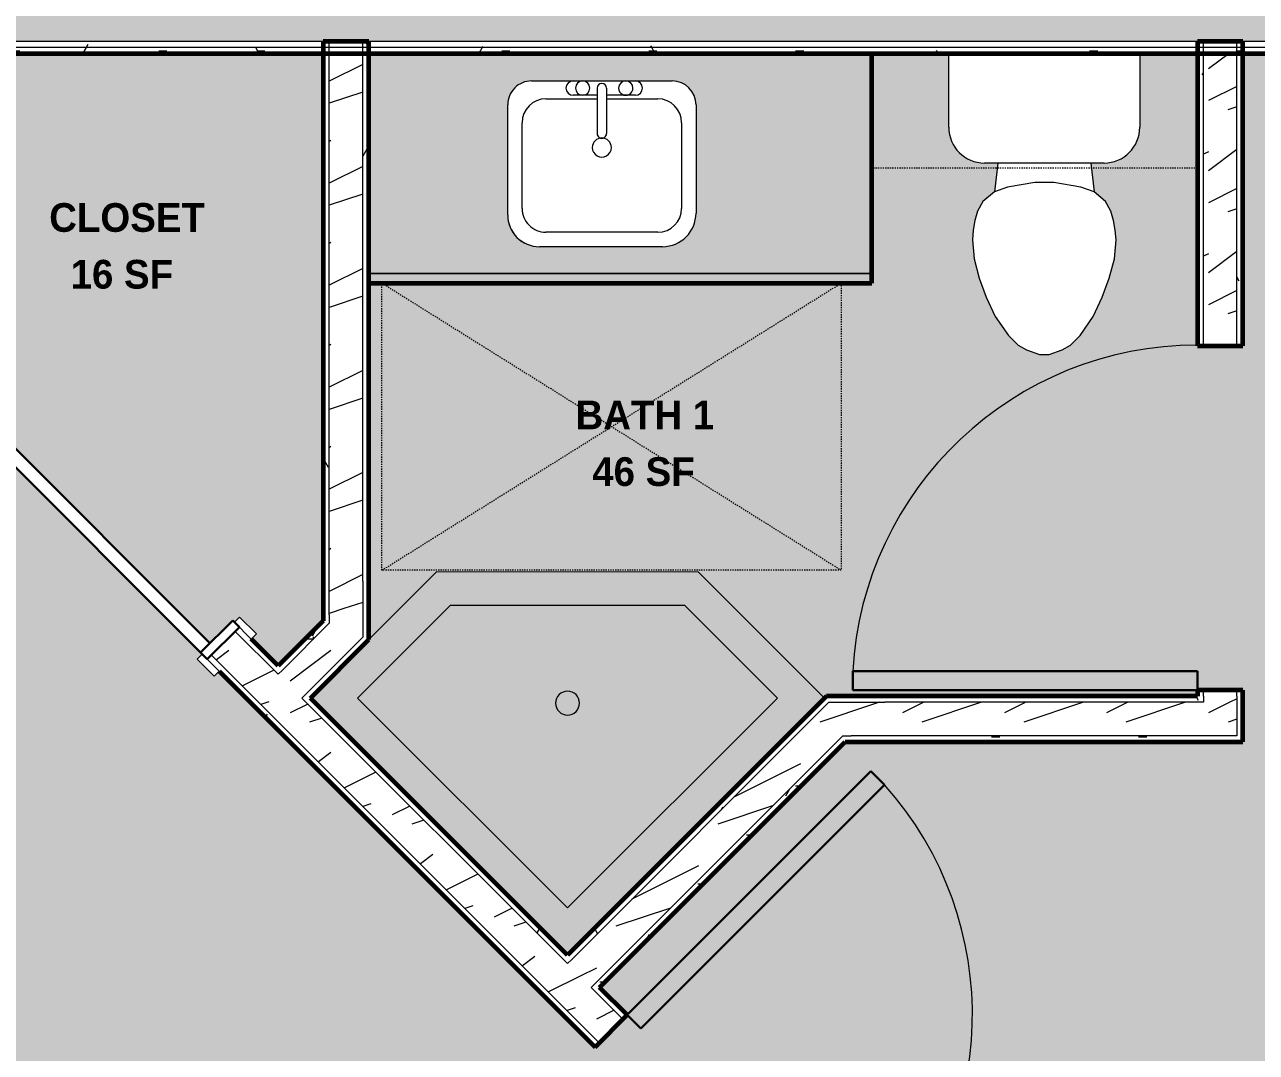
# Model space of a CAD drawing. Header units: inches. Extents: x -4105 to -1989, y 9836 to 11159.
# Drawn here: x -2394.8 to -2266.1, y 10308.4 to 10415.8 of the extents above; entities that cross this region are included whole.
import ezdxf

# ---------------------------------------------------------------- set-up
doc = ezdxf.new("R2010")
doc.units = ezdxf.units.IN
doc.header["$MEASUREMENT"] = 0
doc.linetypes.add('Dash', pattern=[0.25, 0.125, -0.125])
for name, color, linetype, lineweight in [('0-1', 7, 'Continuous', 5), ('0-2', 7, 'Continuous', 9), ('A-AREA-IDEN', 2, 'Continuous', 9), ('A-AREA-PATT-2', 141, 'Continuous', 9), ('A-DOOR-1', 31, 'Continuous', 9), ('A-DOOR-2', 31, 'Continuous', 30), ('A-DOOR-FRAM', 31, 'Continuous', 30), ('A-GENM-HDLN', 13, 'Dash', 9), ('A-WALL', 113, 'Continuous', 18), ('A-WALL-2', 113, 'Continuous', 60), ('A-WALL-PATT-1', 111, 'Continuous', 9), ('I-WALL-2', 2, 'Continuous', 60), ('P-SANR-FIXT', 6, 'Continuous', 9), ('Q-CASE', 31, 'Continuous', 9), ('Q-CASE-1', 31, 'Continuous', 60), ('Q-CASE-HDLN', 31, 'Dash', 9)]:
    doc.layers.add(name, color=color, linetype=linetype, lineweight=lineweight)
doc.styles.add('Century Gothic_B', font='GOTHICB.TTF', dxfattribs={"height": 3})
pattern_1 = [(0, (0, -1194), (20.48, 5.12), [0.845, -14.515, 0.845, -14.515, -81.92]), (0, (0, -1194), (20.48, 5.12), [-30.72, 0.845, -29.875, 0.845, -14.515, -35.84]), (0, (0, -1194), (20.48, 5.12), [-76.8, 0.845, -9.395, 0.845, -24.755]), (120, (7.68, -1191.44), (-14.67405, 15.1762003), [0.845, -14.515, 0.845, -14.515, -81.92]), (120, (7.68, -1191.44), (-14.67405, 15.1762003), [-30.72, 0.845, -29.875, 0.845, -14.515, -35.84]), (120, (7.68, -1191.44), (-14.67405, 15.1762003), [-76.8, 0.845, -9.395, 0.845, -24.755]), (240, (10.24, -1181.2), (-5.80595, -20.2962003), [0.845, -14.515, 0.845, -14.515, -81.92]), (240, (10.24, -1181.2), (-5.80595, -20.2962003), [-30.72, 0.845, -29.875, 0.845, -14.515, -35.84]), (240, (10.24, -1181.2), (-5.80595, -20.2962003), [-76.8, 0.845, -9.395, 0.845, -24.755])]
pattern_2 = [(216.87, (4.265, -1183.338), (31.9871619, 21.32545714), [5.331, -47.981]), (206.565, (10.662, -1186.536), (-10.662476, -10.6620098), [11.921, -11.921]), (198.435, (10.662, -1191.868), (-21.32449365, -10.6625869), [6.744, -26.974])]

# ---------------------------------------------------------------- blocks, each defined once
blk = doc.blocks.new('Single-Flush - 36_ x 84_-1372824-ENLARGED FLOOR PLAN - 2ND FLOOR PLAN - WEST')
at = {"layer": 'A-DOOR-1'}
blk.add_arc((18, -2.38), 36.07, 180, 266.8211, dxfattribs=at)
at = {"layer": 'A-DOOR-2'}
for p, q in [((16, -2.38), (16, -38.39)), ((18, -2.38), (16, -2.38)), ((18, -2.38), (18, -38.39)), ((18, -38.39), (16, -38.39))]:
    blk.add_line(p, q, dxfattribs=at)
blk = doc.blocks.new('FOLDING_SLIDING CLOSET - 72_ x 80_-1372823-ENLARGED FLOOR PLAN - 2ND FLOOR PLAN - WEST')
at = {"layer": 'A-DOOR-1'}
for p, q in [((-36.25, 3), (-38.75, 3)), ((-38.75, 3), (-38.75, 2.25)), ((-36.25, 2.25), (-36.25, 3)), ((38.75, 3), (36.25, 3)), ((36.25, 3), (36.25, 2.25)), ((38.75, 2.25), (38.75, 3)), ((-38.75, 2.25), (-36.25, 2.25)), ((36.25, 2.25), (38.75, 2.25)), ((-36.25, -2.5), (-38.75, -2.5)), ((-38.75, -2.5), (-38.75, -3.25)), ((-36.25, -3.25), (-36.25, -2.5)), ((38.75, -2.5), (36.25, -2.5)), ((36.25, -2.5), (36.25, -3.25)), ((38.75, -3.25), (38.75, -2.5)), ((-38.75, -3.25), (-36.25, -3.25)), ((36.25, -3.25), (38.75, -3.25))]:
    blk.add_line(p, q, dxfattribs=at)
at = {"layer": 'A-DOOR-2'}
for p, q in [((1, 2.25), (-36, 2.25)), ((-36, 2.25), (-36, 0.87)), ((1, 0.87), (1, 2.25)), ((-36, 0.87), (1, 0.87)), ((36, 0.87), (-1, 0.87)), ((-1, 0.87), (-1, -0.5)), ((36, -0.5), (36, 0.87)), ((-1, -0.5), (36, -0.5))]:
    blk.add_line(p, q, dxfattribs=at)
at = {"layer": 'A-DOOR-FRAM'}
for p, q in [((-36, 2.25), (-37, 2.25)), ((-37, 2.25), (-37, -2.5)), ((-36, -2.5), (-36, 2.25)), ((36, 2.25), (36, -2.5)), ((37, 2.25), (36, 2.25)), ((37, -2.5), (37, 2.25)), ((-37, -2.5), (-36, -2.5)), ((36, -2.5), (37, -2.5))]:
    blk.add_line(p, q, dxfattribs=at)
blk = doc.blocks.new('M_Sink Vanity-Square - 500 x 440mm-1372835-ENLARGED FLOOR PLAN - 2ND FLOOR PLAN - WEST')
at = {"layer": 'P-SANR-FIXT'}
for p, q in [((-5.72, 10.23), (7.14, 10.23)), ((-5.72, 10.23), (7.14, 10.23)), ((-5.22, 8.73), (6.46, 8.73)), ((-9.22, -4.59), (-9.22, 6.73)), ((-9.22, -4.59), (-9.22, 6.73)), ((10.46, 6.91), (10.46, -4.59)), ((10.46, 6.91), (10.46, -4.59)), ((-7.72, -2.72), (-7.72, 6.23)), ((8.96, 6.23), (8.96, -2.72)), ((0.12, -6.33), (0.12, -1.59)), ((1.12, -6.33), (1.12, -1.59)), ((0.12, -5.22), (-5.22, -5.22)), ((-2.88, -5.59), (0.12, -5.59)), ((6.46, -5.22), (1.12, -5.22)), ((1.12, -5.59), (3.62, -5.59)), ((7.96, -7.09), (-6.72, -7.09)), ((7.96, -7.09), (-6.72, -7.09)), ((3.62, -7.09), (-2.88, -7.09))]:
    blk.add_line(p, q, dxfattribs=at)
for centre, radius, start, end in [((-5.72, 6.73), 3.5, 90, 180), ((-5.72, 6.73), 3.5, 90, 180), ((7.14, 6.91), 3.32, 0, 90), ((7.14, 6.91), 3.32, 360, 90), ((-5.22, 6.23), 2.5, 90, 180), ((6.46, 6.23), 2.5, 360, 90), ((0.62, -0.13), 1, 360, 180), ((0.62, -0.13), 1, 180, 0), ((0.62, -1.59), 0.5, 360, 180), ((-5.22, -2.72), 2.5, 180, 270), ((6.46, -2.72), 2.5, 270, 360), ((-6.72, -4.59), 2.5, 180, 270), ((-6.72, -4.59), 2.5, 180, 270), ((7.96, -4.59), 2.5, 270, 0), ((7.96, -4.59), 2.5, 270, 0), ((-2.88, -6.34), 0.75, 90, 270), ((-1.88, -6.34), 0.75, 360, 180), ((-1.88, -6.34), 0.75, 180, 0), ((0.62, -6.33), 0.5, 180, 0), ((2.62, -6.34), 0.75, 0, 180), ((2.62, -6.34), 0.75, 180, 0), ((3.62, -6.34), 0.75, 270, 90)]:
    blk.add_arc(centre, radius, start, end, dxfattribs=at)
blk = doc.blocks.new('OD_CW_Base Cabinet - OD_CW_Base Cabinet-1867076-ENLARGED FLOOR PLAN - 2ND FLOOR PLAN - WEST')
at = {"layer": 'Q-CASE'}
h = blk.add_hatch(color=256, dxfattribs=at)
h.paths.add_polyline_path([(0.74, 1), (53.33, 1), (53.33, 24), (0.74, 24), (0.74, 3.8)], flags=0)
h.paths.add_polyline_path([(18.57, 3.8), (17.71, 3.92), (16.91, 4.25), (16.22, 4.77), (15.7, 5.46), (15.37, 6.26), (15.25, 7.12), (15.25, 18.63), (15.34, 19.27), (15.59, 19.88), (15.98, 20.39), (16.5, 20.79), (17.11, 21.04), (17.75, 21.13), (32.44, 21.13), (33.08, 21.04), (33.69, 20.79), (34.2, 20.39), (34.6, 19.88), (34.85, 19.27), (34.94, 18.63), (34.94, 7.3), (34.82, 6.4), (34.47, 5.55), (33.91, 4.83), (33.19, 4.27), (32.34, 3.92), (31.44, 3.8), (30.89, 3.8)], flags=0)
blk.add_hatch(color=256, dxfattribs=at).paths.add_polyline_path([(30.89, 0), (53.33, 0), (53.33, 1), (0.74, 1), (0.74, 0)], flags=0)
for p, q in [((53.33, 24), (53.33, 1)), ((0.74, 1), (53.33, 1)), ((53.33, 1), (0.74, 1)), ((53.33, 0), (0.74, 0)), ((53.33, 1), (53.33, 0))]:
    blk.add_line(p, q, dxfattribs=at)
at = {"layer": 'Q-CASE-1'}
for p, q in [((53.33, 0), (53.33, 24)), ((0.74, 0), (53.33, 0))]:
    blk.add_line(p, q, dxfattribs=at)
blk = doc.blocks.new('Shower Base-Corner - 38_ x 38_-1684365-ENLARGED FLOOR PLAN - 2ND FLOOR PLAN - WEST')
at = {"layer": 'P-SANR-FIXT'}
for p, q in [((3.49, -3.49), (3.49, -34.51)), ((34.51, -3.49), (3.49, -3.49)), ((34.51, -17.18), (34.51, -3.49)), ((38, -18.63), (38, -8.63)), ((17.18, -34.51), (34.51, -17.18)), ((18.62, -38), (38, -18.63)), ((3.49, -34.51), (17.18, -34.51)), ((0, -38), (18.62, -38))]:
    blk.add_line(p, q, dxfattribs=at)
for start, end in [(360, 180), (180, 0)]:
    blk.add_arc((18.62, -18.63), 1.25, start, end, dxfattribs=at)
blk = doc.blocks.new('Toilet-Domestic-3D - Toilet-Domestic-3D-V26-ENLARGED FLOOR PLAN - 2ND FLOOR PLAN - WEST')
at = {"layer": 'P-SANR-FIXT'}
for p, q in [((-9.98, 11.75), (-9.98, 19.48)), ((9.98, 19.48), (9.98, 11.75)), ((6.25, 8.02), (-6.25, 8.02)), ((-4.86, 8.02), (-5.21, 5)), ((4.86, 8.02), (5.21, 5)), ((-3.84, 5.5), (-5.21, 5)), ((-1, 6), (-3.84, 5.5)), ((1, 6), (-1, 6)), ((3.84, 5.5), (1, 6)), ((5.21, 5), (3.84, 5.5)), ((-6.4, 4), (-6.97, 3)), ((-5.21, 5), (-6.4, 4)), ((6.4, 4), (5.21, 5)), ((6.97, 3), (6.4, 4)), ((-6.97, 3), (-7.24, 2)), ((7.24, 2), (6.97, 3)), ((-7.24, 2), (-7.41, 1)), ((7.41, 1), (7.24, 2)), ((-7.41, 1), (-7.5, 0)), ((7.5, 0), (7.41, 1)), ((-7.5, 0), (-7.33, -1.99)), ((7.33, -1.99), (7.5, 0)), ((-7.33, -1.99), (-6.79, -4)), ((6.79, -4), (7.33, -1.99)), ((-6.79, -4), (-6.06, -6)), ((6.06, -6), (6.79, -4)), ((-6.06, -6), (-5.13, -8)), ((5.13, -8), (6.06, -6)), ((-5.13, -8), (-3.74, -10)), ((3.74, -10), (5.13, -8)), ((-3.74, -10), (-2.74, -11)), ((2.74, -11), (3.74, -10)), ((-2.74, -11), (-1.87, -11.5)), ((-1.87, -11.5), (-0.5, -12)), ((0.5, -12), (1.87, -11.5)), ((1.87, -11.5), (2.74, -11)), ((-0.5, -12), (0.5, -12))]:
    blk.add_line(p, q, dxfattribs=at)
for centre, start, end in [((-6.25, 11.75), 180, 270), ((6.25, 11.75), 270, 360)]:
    blk.add_arc(centre, 3.73, start, end, dxfattribs=at)
blk = doc.blocks.new('OD_CW_Upper Cabinet - OD_CW_Upper Cabinet-1867077-ENLARGED FLOOR PLAN - 2ND FLOOR PLAN - WEST')
at = {"layer": 'Q-CASE-HDLN'}
for p, q in [((0.74, -24), (0.74, -12)), ((0.74, -12), (34.74, -12)), ((34.74, -12), (34.74, -24)), ((34.74, -24), (0.74, -24))]:
    blk.add_line(p, q, dxfattribs=at)
blk = doc.blocks.new('ADA Clearances - 30_x48_-V47-ENLARGED FLOOR PLAN - 2ND FLOOR PLAN - WEST')
at = {"layer": 'A-GENM-HDLN'}
for p, q in [((15, 24), (-15, -24)), ((-15, 24), (15, -24)), ((-15, -24), (-15, 24)), ((-15, 24), (15, 24)), ((15, -24), (-15, -24))]:
    blk.add_line(p, q, dxfattribs=at)
blk = doc.blocks.new('CTR - 1st Phase - Unit Layouts_rvt-1-ENLARGED FLOOR PLAN - 2ND FLOOR PLAN - WEST')
at = {"layer": 'A-WALL-PATT-1'}
h = blk.add_hatch(dxfattribs=at)
h.set_pattern_fill('FP_2', color=256, style=0, pattern_type=2)
h.set_pattern_definition(pattern_2)
h.paths.add_polyline_path([(-2266.36, 10245.95), (-2266.34, 10245.95), (-2306.82, 10286.42), (-2309.29, 10283.95), (-2271.29, 10245.95), (-2266.97, 10245.95)], flags=0)
h.paths.add_polyline_path([(-2334.75, 10309.41), (-2332.27, 10311.88), (-2372.79, 10352.39), (-2375.26, 10349.92), (-2335.19, 10309.85)], flags=0)
h.paths.add_polyline_path([(-2436.49, 10412.79), (-2437, 10414.04), (-2438.19, 10412.85), (-2437.75, 10412.41), (-2437.37, 10412.79), (-2436.75, 10412.79)], flags=0)
h.paths.add_polyline_path([(-2427.59, 10402.24), (-2425.11, 10404.72), (-2433.18, 10412.79), (-2436.49, 10412.79), (-2437.31, 10411.97), (-2427.85, 10402.51)], flags=0)
h = blk.add_hatch(dxfattribs=at)
h.set_pattern_fill('FP_1', color=256, style=0, pattern_type=2)
h.set_pattern_definition(pattern_1)
h.paths.add_polyline_path([(-2268.68, 10242.45), (-2267.79, 10242.45), (-2309.29, 10283.95), (-2309.73, 10283.51), (-2271.29, 10245.06)], flags=0)
h.paths.add_polyline_path([(-2335.19, 10308.96), (-2334.75, 10309.41), (-2375.26, 10349.92), (-2375.7, 10349.48), (-2338.04, 10311.81)], flags=0)
h.paths.add_polyline_path([(-2428.03, 10401.8), (-2427.59, 10402.24), (-2437.31, 10411.97), (-2437.75, 10411.52), (-2428.47, 10402.24)], flags=0)
h.paths.add_polyline_path([(-2438.13, 10412.79), (-2438.19, 10412.85), (-2438.25, 10412.79), (-2438.19, 10412.79)], flags=0)
h = blk.add_hatch(dxfattribs=at)
h.set_pattern_fill('FP_1', color=256, style=0, pattern_type=2)
h.set_pattern_definition(pattern_1)
h.paths.add_polyline_path([(-2266.08, 10246.57), (-2300.36, 10280.85), (-2301.24, 10280.85), (-2266.97, 10246.57)], flags=0)
h.paths.add_polyline_path([(-2303.86, 10284.35), (-2306.38, 10286.87), (-2306.82, 10286.42), (-2304.74, 10284.35), (-2304.48, 10284.35)], flags=0)
h.paths.add_polyline_path([(-2332.27, 10311.88), (-2331.83, 10312.32), (-2335.15, 10315.65), (-2335.6, 10315.2), (-2334.75, 10314.36)], flags=0)
h.paths.add_polyline_path([(-2338.07, 10317.68), (-2337.63, 10318.12), (-2365.38, 10345.87), (-2365.83, 10345.43), (-2359.22, 10338.83)], flags=0)
h.paths.add_polyline_path([(-2368.3, 10347.91), (-2367.86, 10348.35), (-2372.34, 10352.83), (-2372.79, 10352.39), (-2368.74, 10348.35)], flags=0)
h.paths.add_polyline_path([(-2425.11, 10404.72), (-2424.67, 10405.16), (-2432.3, 10412.79), (-2433.18, 10412.79), (-2425.38, 10404.98)], flags=0)
h = blk.add_hatch(dxfattribs=at)
h.set_pattern_fill('FP_1', color=256, style=0, pattern_type=2)
h.set_pattern_definition(pattern_1)
h.paths.add_polyline_path([(-2363.59, 10353.5), (-2362.96, 10354.13), (-2362.96, 10412.79), (-2363.59, 10412.79), (-2363.59, 10357.63)], flags=0)
h = blk.add_hatch(dxfattribs=at)
h.set_pattern_fill('FP_2', color=256, style=0, pattern_type=2)
h.set_pattern_definition(pattern_2)
h.paths.add_polyline_path([(-2362.96, 10353.24), (-2359.46, 10356.74), (-2359.46, 10412.79), (-2362.96, 10412.79), (-2362.96, 10353.5)], flags=0)
h = blk.add_hatch(dxfattribs=at)
h.set_pattern_fill('FP_1', color=256, style=0, pattern_type=2)
h.set_pattern_definition(pattern_1)
h.paths.add_polyline_path([(-2359.46, 10351.79), (-2358.84, 10352.42), (-2358.84, 10412.79), (-2359.46, 10412.79), (-2359.46, 10352.42)], flags=0)
h = blk.add_hatch(dxfattribs=at)
h.set_pattern_fill('FP_1', color=256, style=0, pattern_type=2)
h.set_pattern_definition(pattern_1)
h.paths.add_polyline_path([(-2272.25, 10345.62), (-2271.62, 10345.62), (-2271.62, 10346.24), (-2272.25, 10346.24)], flags=0)
h.paths.add_polyline_path([(-2272.25, 10382.24), (-2271.62, 10382.24), (-2271.65, 10412.79), (-2272.25, 10412.79), (-2272.25, 10385.31)], flags=0)
h = blk.add_hatch(dxfattribs=at)
h.set_pattern_fill('FP_2', color=256, style=0, pattern_type=2)
h.set_pattern_definition(pattern_2)
h.paths.add_polyline_path([(-2268.12, 10344.99), (-2268.12, 10346.24), (-2271.62, 10346.24), (-2271.62, 10344.99)], flags=0)
h.paths.add_polyline_path([(-2268.12, 10382.24), (-2268.12, 10412.79), (-2271.62, 10412.79), (-2271.62, 10382.24)], flags=0)
h = blk.add_hatch(dxfattribs=at)
h.set_pattern_fill('FP_1', color=256, style=0, pattern_type=2)
h.set_pattern_definition(pattern_1)
h.paths.add_polyline_path([(-2267.5, 10341.49), (-2267.5, 10346.24), (-2268.12, 10346.24), (-2268.12, 10341.49)], flags=0)
h.paths.add_polyline_path([(-2267.5, 10382.24), (-2267.52, 10412.79), (-2268.12, 10412.79), (-2268.12, 10382.24)], flags=0)
h = blk.add_hatch(dxfattribs=at)
h.set_pattern_fill('FP_2', color=256, style=0, pattern_type=2)
h.set_pattern_definition(pattern_2)
h.paths.add_polyline_path([(-2365.83, 10345.43), (-2359.46, 10351.79), (-2359.46, 10356.74), (-2368.3, 10347.91), (-2366.27, 10345.87)], flags=0)
h = blk.add_hatch(dxfattribs=at)
h.set_pattern_fill('FP_1', color=256, style=0, pattern_type=2)
h.set_pattern_definition(pattern_1)
h.paths.add_polyline_path([(-2367.86, 10348.35), (-2362.96, 10353.24), (-2362.96, 10354.13), (-2368.3, 10348.79)], flags=0)
h = blk.add_hatch(dxfattribs=at)
h.set_pattern_fill('FP_1', color=256, style=0, pattern_type=2)
h.set_pattern_definition(pattern_1)
h.paths.add_polyline_path([(-2337.63, 10318.12), (-2310.13, 10345.62), (-2311.02, 10345.62), (-2338.07, 10318.56)], flags=0)
h = blk.add_hatch(dxfattribs=at)
h.set_pattern_fill('FP_2', color=256, style=0, pattern_type=2)
h.set_pattern_definition(pattern_2)
h.paths.add_polyline_path([(-2335.6, 10315.2), (-2305.81, 10344.99), (-2310.76, 10344.99), (-2338.07, 10317.68), (-2336.04, 10315.65)], flags=0)
h = blk.add_hatch(dxfattribs=at)
h.set_pattern_fill('FP_1', color=256, style=0, pattern_type=2)
h.set_pattern_definition(pattern_1)
h.paths.add_polyline_path([(-2298.16, 10344.99), (-2271.62, 10344.99), (-2271.62, 10345.62), (-2310.13, 10345.62), (-2310.76, 10344.99), (-2304.92, 10344.99)], flags=0)
h = blk.add_hatch(dxfattribs=at)
h.set_pattern_fill('FP_2', color=256, style=0, pattern_type=2)
h.set_pattern_definition(pattern_2)
h.paths.add_polyline_path([(-2298.16, 10341.49), (-2268.12, 10341.49), (-2268.12, 10344.99), (-2305.81, 10344.99), (-2309.31, 10341.49), (-2308.42, 10341.49)], flags=0)
h = blk.add_hatch(dxfattribs=at)
h.set_pattern_fill('FP_1', color=256, style=0, pattern_type=2)
h.set_pattern_definition(pattern_1)
h.paths.add_polyline_path([(-2334.71, 10315.2), (-2308.42, 10341.49), (-2309.31, 10341.49), (-2335.15, 10315.65), (-2334.75, 10315.24)], flags=0)
h = blk.add_hatch(dxfattribs=at)
h.set_pattern_fill('FP_1', color=256, style=0, pattern_type=2)
h.set_pattern_definition(pattern_1)
h.paths.add_polyline_path([(-2268.12, 10340.87), (-2267.5, 10340.87), (-2267.5, 10341.49), (-2308.42, 10341.49), (-2309.05, 10340.87), (-2298.16, 10340.87)], flags=0)
at = {"layer": 'A-WALL'}
for p, q in [((-2362.96, 10354.13), (-2362.96, 10414.04)), ((-2359.46, 10357.63), (-2359.46, 10414.04)), ((-2271.62, 10382.24), (-2271.62, 10414.04)), ((-2268.12, 10382.24), (-2268.12, 10414.04)), ((-2359.46, 10357.63), (-2359.46, 10356.74)), ((-2359.46, 10356.74), (-2359.46, 10351.79)), ((-2362.96, 10354.13), (-2362.96, 10353.24)), ((-2367.86, 10348.35), (-2362.96, 10353.24)), ((-2368.3, 10347.91), (-2372.79, 10352.39)), ((-2365.38, 10345.87), (-2359.46, 10351.79)), ((-2334.75, 10309.41), (-2375.26, 10349.92)), ((-2367.86, 10348.35), (-2368.3, 10347.91)), ((-2271.62, 10345.62), (-2271.62, 10346.24)), ((-2268.12, 10345.62), (-2268.12, 10346.24)), ((-2365.38, 10345.87), (-2365.83, 10345.43)), ((-2338.07, 10317.68), (-2365.83, 10345.43)), ((-2310.76, 10344.99), (-2337.63, 10318.12)), ((-2310.76, 10344.99), (-2305.81, 10344.99)), ((-2305.81, 10344.99), (-2304.92, 10344.99)), ((-2271.62, 10344.99), (-2304.92, 10344.99)), ((-2271.62, 10345.62), (-2271.62, 10344.99)), ((-2268.12, 10345.62), (-2268.12, 10344.99)), ((-2268.12, 10344.99), (-2268.12, 10341.49)), ((-2309.31, 10341.49), (-2335.15, 10315.65)), ((-2309.31, 10341.49), (-2308.42, 10341.49)), ((-2268.12, 10341.49), (-2308.42, 10341.49)), ((-2337.63, 10318.12), (-2338.07, 10317.68)), ((-2335.15, 10315.65), (-2335.6, 10315.2)), ((-2332.27, 10311.88), (-2335.6, 10315.2))]:
    blk.add_line(p, q, dxfattribs=at)
at = {"layer": 'A-WALL-2'}
for p, q in [((-2363.59, 10414.04), (-2363.59, 10353.5)), ((-2358.84, 10414.04), (-2363.59, 10414.04)), ((-2358.84, 10358.25), (-2358.84, 10414.04)), ((-2272.25, 10414.04), (-2272.25, 10382.24)), ((-2267.5, 10414.04), (-2272.25, 10414.04)), ((-2267.5, 10382.24), (-2267.5, 10414.04)), ((-2272.25, 10382.24), (-2267.5, 10382.24)), ((-2358.84, 10352.42), (-2358.84, 10358.25)), ((-2363.59, 10353.5), (-2368.3, 10348.79)), ((-2368.3, 10348.79), (-2371.11, 10351.6)), ((-2364.94, 10345.43), (-2358.84, 10351.53)), ((-2358.84, 10351.53), (-2358.84, 10352.42)), ((-2374.47, 10348.24), (-2335.19, 10308.96)), ((-2272.25, 10346.24), (-2272.25, 10345.62)), ((-2267.5, 10346.24), (-2272.25, 10346.24)), ((-2267.5, 10345.62), (-2267.5, 10346.24)), ((-2338.07, 10318.56), (-2364.94, 10345.43)), ((-2311.02, 10345.62), (-2338.07, 10318.56)), ((-2310.13, 10345.62), (-2311.02, 10345.62)), ((-2304.3, 10345.62), (-2310.13, 10345.62)), ((-2272.25, 10345.62), (-2304.3, 10345.62)), ((-2267.5, 10341.49), (-2267.5, 10345.62)), ((-2267.5, 10340.87), (-2267.5, 10341.49)), ((-2334.71, 10315.2), (-2309.05, 10340.87)), ((-2309.05, 10340.87), (-2267.5, 10340.87)), ((-2331.83, 10312.32), (-2334.71, 10315.2)), ((-2335.19, 10308.96), (-2331.83, 10312.32))]:
    blk.add_line(p, q, dxfattribs=at)
at = {"layer": '0-2'}
for name, p in [('OD_CW_Base Cabinet - OD_CW_Base Cabinet-1867076-ENLARGED FLOOR PLAN - 2ND FLOOR PLAN - WEST', (-2359.58, 10388.79)), ('Toilet-Domestic-3D - Toilet-Domestic-3D-V26-ENLARGED FLOOR PLAN - 2ND FLOOR PLAN - WEST', (-2288.25, 10393.31))]:
    blk.add_blockref(name, p, dxfattribs=at)
for name, p, rotation in [('OD_CW_Upper Cabinet - OD_CW_Upper Cabinet-1867077-ENLARGED FLOOR PLAN - 2ND FLOOR PLAN - WEST', (-2271.51, 10388.79), 180), ('M_Sink Vanity-Square - 500 x 440mm-1372835-ENLARGED FLOOR PLAN - 2ND FLOOR PLAN - WEST', (-2333.86, 10402.82), 180), ('FOLDING_SLIDING CLOSET - 72_ x 80_-1372823-ENLARGED FLOOR PLAN - 2ND FLOOR PLAN - WEST', (-2400.28, 10377.23), 134.999999999864), ('ADA Clearances - 30_x48_-V47-ENLARGED FLOOR PLAN - 2ND FLOOR PLAN - WEST', (-2333.46, 10373.79), 90.00000000003153), ('Single-Flush - 36_ x 84_-1372824-ENLARGED FLOOR PLAN - 2ND FLOOR PLAN - WEST', (-2269.87, 10364.24), 269.999999999881), ('Shower Base-Corner - 38_ x 38_-1684365-ENLARGED FLOOR PLAN - 2ND FLOOR PLAN - WEST', (-2338.07, 10318.56), 135.0000000000533), ('Single-Flush - 36_ x 84_-1372824-ENLARGED FLOOR PLAN - 2ND FLOOR PLAN - WEST', (-2320.78, 10297.91), 134.999999999864)]:
    blk.add_blockref(name, p, dxfattribs=dict(at, rotation=rotation))
at = {"layer": 'A-AREA-IDEN', "char_height": 3, "attachment_point": 1, "style": 'Century Gothic_B'}
for s, insert, width in [('CLOSET', (-2392.23, 10397.14), 16.968), ('16 SF', (-2389.99, 10391.21), 11.514), ('BATH 1', (-2337.23, 10376.51), 15.756), ('46 SF', (-2335.48, 10370.59), 11.514)]:
    blk.add_mtext(s, dxfattribs=dict(at, insert=insert, width=width))

msp = doc.modelspace()

# ---------------------------------------------------------------- block references
at = {"layer": '0-1'}
msp.add_blockref('CTR - 1st Phase - Unit Layouts_rvt-1-ENLARGED FLOOR PLAN - 2ND FLOOR PLAN - WEST', (0, 0), dxfattribs=at)

# ---------------------------------------------------------------- next in the draw order: hatches: boundary and pattern name
at = {"layer": 'A-AREA-PATT-2'}
h = msp.add_hatch(color=256, dxfattribs=at)
h.paths.add_polyline_path([(-2476.2, 10374.49), (-2474.96, 10375.73), (-2449.51, 10350.27), (-2450.74, 10349.03), (-2475.05, 10373.34)], flags=0)
h.paths.add_polyline_path([(-2514.1, 9989.06), (-2403.95, 9989.06), (-2403.95, 10123.81), (-2399.2, 10123.81), (-2399.2, 9989.06), (-2297.07, 9989.06), (-2297.07, 10127.45), (-2292.32, 10127.45), (-2292.32, 9989.06), (-2076.8, 9989.06), (-2076.8, 10217.82), (-2203.03, 10217.82), (-2203.03, 10209.82), (-2238.78, 10209.82), (-2238.78, 10217.82), (-2243.53, 10217.82), (-2243.53, 10241.82), (-2268.05, 10241.82), (-2309.73, 10283.51), (-2306.38, 10286.87), (-2304.48, 10284.97), (-2288.07, 10284.97), (-2288.07, 10285.72), (-2285.57, 10285.72), (-2285.57, 10284.97), (-2248.32, 10284.97), (-2248.32, 10283.6), (-2213.32, 10283.6), (-2213.32, 10284.97), (-2213.07, 10284.97), (-2213.07, 10285.72), (-2208.07, 10285.72), (-2208.07, 10284.97), (-2207.82, 10284.97), (-2207.82, 10283.6), (-2172.82, 10283.6), (-2172.82, 10284.97), (-2135.57, 10284.97), (-2135.57, 10285.72), (-2133.07, 10285.72), (-2133.07, 10284.97), (-2076.8, 10284.97), (-2076.8, 10412.79), (-2267.5, 10412.79), (-2267.5, 10382.24), (-2272.25, 10382.24), (-2272.25, 10412.79), (-2278.27, 10412.79), (-2278.27, 10405.06), (-2278.4, 10404.1), (-2278.77, 10403.2), (-2279.36, 10402.43), (-2280.13, 10401.84), (-2281.03, 10401.46), (-2282.07, 10401.34), (-2283.38, 10401.34), (-2283.04, 10398.31), (-2281.85, 10397.31), (-2281.28, 10396.31), (-2281.01, 10395.31), (-2280.83, 10394.31), (-2280.75, 10393.31), (-2280.92, 10391.32), (-2281.46, 10389.31), (-2282.19, 10387.31), (-2283.12, 10385.31), (-2284.51, 10383.31), (-2285.51, 10382.31), (-2286.37, 10381.81), (-2287.75, 10381.31), (-2288.75, 10381.31), (-2290.12, 10381.81), (-2290.99, 10382.31), (-2291.99, 10383.31), (-2293.37, 10385.31), (-2294.31, 10387.31), (-2295.03, 10389.31), (-2295.57, 10391.32), (-2295.75, 10393.31), (-2295.66, 10394.31), (-2295.48, 10395.31), (-2295.21, 10396.31), (-2294.65, 10397.31), (-2293.46, 10398.31), (-2293.11, 10401.34), (-2294.5, 10401.34), (-2295.46, 10401.46), (-2296.36, 10401.84), (-2297.13, 10402.43), (-2297.72, 10403.2), (-2298.1, 10404.1), (-2298.22, 10405.06), (-2298.22, 10412.79), (-2306.25, 10412.79), (-2306.25, 10388.79), (-2358.84, 10388.79), (-2358.84, 10351.53), (-2364.94, 10345.43), (-2338.07, 10318.56), (-2311.02, 10345.62), (-2272.25, 10345.62), (-2272.25, 10346.24), (-2267.5, 10346.24), (-2267.5, 10340.87), (-2309.05, 10340.87), (-2334.71, 10315.2), (-2331.83, 10312.32), (-2335.19, 10308.96), (-2374.47, 10348.24), (-2375, 10347.71), (-2376.76, 10349.48), (-2376.23, 10350.01), (-2402.57, 10376.35), (-2401.6, 10377.32), (-2426.35, 10402.07), (-2427.32, 10401.09), (-2427.5, 10401.27), (-2428.03, 10400.74), (-2429.8, 10402.51), (-2429.27, 10403.04), (-2437.75, 10411.52), (-2448.62, 10400.65), (-2449.33, 10401.36), (-2450.74, 10399.95), (-2452.11, 10401.32), (-2452.56, 10400.87), (-2452.6, 10400.92), (-2477.17, 10376.35), (-2477.13, 10376.3), (-2477.57, 10375.86), (-2476.2, 10374.49), (-2477.53, 10373.16), (-2437.67, 10333.31), (-2441.03, 10329.95), (-2480.18, 10369.1), (-2489.84, 10359.44), (-2489.84, 10356.03), (-2494.59, 10356.03), (-2494.59, 10357.82), (-2512.91, 10376.14), (-2519.95, 10376.14), (-2519.95, 10333.85), (-2494.59, 10333.85), (-2494.59, 10336.03), (-2489.84, 10336.03), (-2489.84, 10329.1), (-2519.95, 10329.1), (-2519.95, 10323.07), (-2512.52, 10323.07), (-2511.56, 10322.95), (-2510.66, 10322.57), (-2509.89, 10321.98), (-2509.3, 10321.21), (-2508.92, 10320.31), (-2508.8, 10319.27), (-2508.8, 10317.96), (-2505.77, 10318.31), (-2504.77, 10319.5), (-2503.75, 10320.07), (-2502.77, 10320.33), (-2501.77, 10320.51), (-2500.77, 10320.6), (-2498.78, 10320.42), (-2496.63, 10319.83), (-2494.77, 10319.16), (-2492.77, 10318.22), (-2490.77, 10316.84), (-2489.73, 10315.77), (-2489.27, 10314.97), (-2488.77, 10313.6), (-2488.77, 10312.6), (-2489.27, 10311.22), (-2489.77, 10310.36), (-2490.77, 10309.36), (-2492.77, 10307.97), (-2494.77, 10307.04), (-2496.95, 10306.26), (-2498.78, 10305.77), (-2500.77, 10305.6), (-2501.77, 10305.68), (-2502.77, 10305.86), (-2503.77, 10306.13), (-2504.77, 10306.7), (-2505.77, 10307.89), (-2508.8, 10308.24), (-2508.8, 10306.85), (-2508.92, 10305.88), (-2509.3, 10304.98), (-2509.89, 10304.21), (-2510.66, 10303.62), (-2511.56, 10303.25), (-2512.52, 10303.12), (-2519.95, 10303.12), (-2519.95, 10295.1), (-2495.95, 10295.1), (-2495.95, 10203.82), (-2459.95, 10203.82), (-2459.95, 10210.52), (-2459.07, 10210.52), (-2459.07, 10174.52), (-2456.07, 10174.52), (-2456.07, 10210.52), (-2455.2, 10210.52), (-2455.2, 10173.82), (-2452.2, 10173.82), (-2452.2, 10169.07), (-2519.95, 10169.07), (-2519.95, 10133.79), (-2439.95, 10133.79), (-2439.95, 10055.79), (-2519.95, 10055.79), (-2519.95, 10022.31), (-2519.05, 10021.59), (-2514.1, 10021.59), (-2514.1, 9993.05)], flags=0)
h.paths.add_polyline_path([(-2145.48, 9990.06), (-2204.87, 9990.06), (-2204.87, 10006.19), (-2204.21, 10006.19), (-2204.18, 10006.22), (-2203.72, 10006.22), (-2203.72, 10006.19), (-2188.53, 10006.19), (-2188.53, 10006.22), (-2187.53, 10006.22), (-2187.53, 10006.19), (-2186.87, 10006.19), (-2186.87, 10002.19), (-2150.87, 10002.19), (-2150.87, 10006.19), (-2150.21, 10006.19), (-2150.21, 10006.22), (-2149.21, 10006.22), (-2149.21, 10006.19), (-2134.02, 10006.19), (-2134.02, 10006.22), (-2133.53, 10006.22), (-2133.53, 10006.19), (-2132.87, 10006.19), (-2132.87, 9990.06), (-2138.91, 9990.06)], flags=0)
h.paths.add_polyline_path([(-2095.56, 10003.14), (-2113.36, 10003.14), (-2113.36, 10009.14), (-2114.36, 10009.14), (-2114.36, 10045.14), (-2113.36, 10045.14), (-2113.36, 10051.14), (-2078.36, 10051.14), (-2078.36, 10003.14), (-2085.86, 10003.14)], flags=0)
h.paths.add_polyline_path([(-2223.85, 10003.14), (-2252.36, 10003.14), (-2252.36, 10051.14), (-2217.36, 10051.14), (-2217.36, 10045.14), (-2216.36, 10045.14), (-2216.36, 10009.14), (-2217.36, 10009.14), (-2217.36, 10003.14), (-2222.62, 10003.14)], flags=0)
h.paths.add_polyline_path([(-2517.44, 10034.79), (-2519.45, 10034.79), (-2519.45, 10052.79), (-2501.45, 10052.79), (-2501.45, 10034.79), (-2512.86, 10034.79)], flags=0)
h.paths.add_polyline_path([(-2186.33, 10054.46), (-2201.36, 10054.46), (-2201.36, 10055.46), (-2207.36, 10055.46), (-2207.36, 10090.46), (-2123.36, 10090.46), (-2123.36, 10055.46), (-2129.36, 10055.46), (-2129.36, 10054.46), (-2176.02, 10054.46)], flags=0)
h.paths.add_polyline_path([(-2129.22, 10125.05), (-2145.72, 10125.05), (-2145.72, 10133.82), (-2157.22, 10133.82), (-2157.22, 10125.05), (-2173.72, 10125.05), (-2173.72, 10133.82), (-2188.44, 10133.82), (-2188.44, 10125.05), (-2204.94, 10125.05), (-2204.94, 10133.82), (-2216.44, 10133.82), (-2216.44, 10125.05), (-2232.94, 10125.05), (-2232.94, 10133.82), (-2250.33, 10133.82), (-2250.33, 10169.82), (-2172.25, 10169.82), (-2172.23, 10172.06), (-2172.19, 10172.14), (-2172.05, 10172.2), (-2171.16, 10172.22), (-2171.16, 10172.45), (-2168.53, 10172.45), (-2168.53, 10172.7), (-2167.94, 10172.7), (-2167.94, 10172.45), (-2167.35, 10172.45), (-2167.35, 10172.7), (-2166.76, 10172.7), (-2166.76, 10172.45), (-2166.17, 10172.45), (-2166.17, 10172.7), (-2165.58, 10172.7), (-2165.58, 10172.45), (-2164.99, 10172.45), (-2164.99, 10172.7), (-2164.4, 10172.7), (-2164.4, 10172.45), (-2155.04, 10172.45), (-2155.04, 10172.7), (-2153.07, 10172.7), (-2153.07, 10172.45), (-2149.34, 10172.45), (-2149.34, 10172.2), (-2148.39, 10172.19), (-2148.31, 10172.14), (-2148.25, 10172), (-2148.25, 10169.82), (-2112.8, 10169.82), (-2112.8, 10133.82), (-2129.22, 10133.82), (-2129.22, 10126.03)], flags=0)
h.paths.add_polyline_path([(-2501.45, 10136.72), (-2519.45, 10136.72), (-2519.45, 10154.72), (-2501.45, 10154.72)], flags=0)
h.paths.add_polyline_path([(-2403.32, 10159.81), (-2403.95, 10159.81), (-2403.95, 10169.07), (-2418.2, 10169.07), (-2418.2, 10169.95), (-2382.2, 10169.95), (-2382.2, 10172.95), (-2418.2, 10172.95), (-2418.2, 10173.82), (-2352.3, 10173.82), (-2352.3, 10241.22), (-2408.95, 10297.87), (-2455.2, 10251.62), (-2455.2, 10244.52), (-2459.95, 10244.52), (-2459.95, 10253.58), (-2412.31, 10301.23), (-2415.58, 10304.5), (-2412.22, 10307.86), (-2342.04, 10237.68), (-2341.51, 10238.21), (-2339.74, 10236.44), (-2340.27, 10235.91), (-2318.17, 10213.81), (-2319.14, 10212.84), (-2298.64, 10192.33), (-2297.67, 10193.3), (-2297.49, 10193.13), (-2296.96, 10193.66), (-2295.19, 10191.89), (-2295.72, 10191.36), (-2292.32, 10187.96), (-2292.32, 10163.45), (-2297.07, 10163.45), (-2297.07, 10169.07), (-2399.2, 10169.07), (-2399.2, 10159.81), (-2403.16, 10159.81)], flags=0)
h.paths.add_polyline_path([(-2320.79, 10173.82), (-2297.07, 10173.82), (-2297.07, 10185.99), (-2299.08, 10188), (-2299.61, 10187.47), (-2301.38, 10189.24), (-2300.85, 10189.77), (-2301.03, 10189.95), (-2299.61, 10191.36), (-2321.53, 10213.28), (-2320.56, 10214.25), (-2341.07, 10234.76), (-2343.45, 10232.37), (-2343.63, 10232.55), (-2344.16, 10232.02), (-2345.93, 10233.79), (-2345.4, 10234.32), (-2347.55, 10236.47), (-2347.55, 10173.82), (-2344.7, 10173.82)], flags=0)
h.paths.add_polyline_path([(-2327.02, 10175.35), (-2344.7, 10193.03), (-2326.32, 10211.42), (-2308.64, 10193.74), (-2323.32, 10179.05)], flags=0)
h.paths.add_polyline_path([(-2238.78, 10239.82), (-2203.03, 10239.82), (-2203.03, 10241.82), (-2238.78, 10241.82)], flags=0)
h.paths.add_polyline_path([(-2076.8, 10246.57), (-2076.8, 10248.19), (-2101.05, 10248.19), (-2101.05, 10257.69), (-2101.55, 10257.7), (-2101.55, 10258.19), (-2101.05, 10258.19), (-2101.05, 10274.44), (-2101.55, 10274.45), (-2101.55, 10275.19), (-2101.05, 10275.19), (-2101.05, 10276.19), (-2076.8, 10276.19), (-2076.8, 10280.22), (-2103.97, 10280.22), (-2103.97, 10246.57), (-2084.42, 10246.57)], flags=0)
h.paths.add_polyline_path([(-2238.78, 10246.57), (-2108.72, 10246.57), (-2108.72, 10280.22), (-2133.07, 10280.22), (-2133.07, 10279.47), (-2135.57, 10279.47), (-2135.57, 10280.22), (-2135.82, 10280.22), (-2135.82, 10283.6), (-2170.82, 10283.6), (-2170.82, 10282.22), (-2207.82, 10282.22), (-2207.82, 10280.22), (-2208.07, 10280.22), (-2208.07, 10279.47), (-2213.07, 10279.47), (-2213.07, 10280.22), (-2213.32, 10280.22), (-2213.32, 10282.22), (-2250.32, 10282.22), (-2250.33, 10283.6), (-2285.32, 10283.6), (-2285.32, 10280.22), (-2285.57, 10280.22), (-2285.57, 10279.47), (-2288.07, 10279.47), (-2288.07, 10280.22), (-2299.73, 10280.22), (-2266.08, 10246.57), (-2239.4, 10246.57)], flags=0)
h.paths.add_polyline_path([(-2176.02, 10332.52), (-2202.86, 10332.52), (-2202.86, 10412.52), (-2124.86, 10412.52), (-2124.86, 10332.52)], flags=0)
h.paths.add_polyline_path([(-2368.3, 10348.79), (-2363.59, 10353.5), (-2363.59, 10412.79), (-2432.3, 10412.79), (-2425.91, 10406.4), (-2425.38, 10406.93), (-2423.61, 10405.16), (-2424.14, 10404.63), (-2423.96, 10404.45), (-2425.38, 10403.04), (-2399.21, 10376.88), (-2400.19, 10375.9), (-2375.44, 10351.16), (-2373.05, 10353.54), (-2372.87, 10353.37), (-2372.34, 10353.9), (-2370.58, 10352.13), (-2371.11, 10351.6), (-2368.82, 10349.31)], flags=0)
h.paths.add_polyline_path([(-2106.35, 10394.02), (-2121.86, 10394.02), (-2121.86, 10412.02), (-2103.86, 10412.02), (-2103.86, 10394.02)], flags=0)
h.paths.add_polyline_path([(-2223.79, 10394.02), (-2223.79, 10412.02), (-2205.79, 10412.02), (-2205.79, 10394.02)], flags=0)
at = {"layer": 'A-WALL-PATT-1'}
h = msp.add_hatch(dxfattribs=at)
h.set_pattern_fill('FP_4', color=256, style=0, pattern_type=2)
h.set_pattern_definition([(161.57, (0.32, -1193.68), (-2.560496185, -0.000537386), [0, -18.214, 2.022, 0]), (18.43, (-0.32, -1193.68), (-2.560496185, 0.000537386), [0, -18.214, 2.022, 0]), (108.43, (0.32, -1193.68), (1.27922091, -6.400876726), [6.07, -14.166]), (71.57, (-0.32, -1193.68), (1.27922091, 6.400876726), [6.07, -14.166])])
h.paths.add_polyline_path([(-2441.55, 10414.04), (-2076.17, 10414.04), (-2076.17, 10417.54), (-2438.45, 10417.54), (-2441.95, 10414.04)], flags=0)
h = msp.add_hatch(dxfattribs=at)
h.set_pattern_fill('FP_1', color=256, style=0, pattern_type=2)
h.set_pattern_definition(pattern_1)
h.paths.add_polyline_path([(-2237.09, 10413.41), (-2076.17, 10413.41), (-2076.17, 10414.04), (-2437, 10414.04), (-2436.75, 10413.41), (-2267.62, 10413.41)], flags=0)
h = msp.add_hatch(dxfattribs=at)
h.set_pattern_fill('FP_1', color=256, style=0, pattern_type=2)
h.set_pattern_definition(pattern_1)
h.paths.add_polyline_path([(-2237.09, 10412.79), (-2076.17, 10412.79), (-2076.17, 10413.41), (-2436.75, 10413.41), (-2436.49, 10412.79), (-2267.62, 10412.79)], flags=0)

# ---------------------------------------------------------------- next in the draw order: linework, layer by layer
at = {"layer": 'A-WALL'}
for p, q in [((-2076.17, 10414.04), (-2437, 10414.04)), ((-2076.17, 10413.41), (-2436.75, 10413.41))]:
    msp.add_line(p, q, dxfattribs=at)
at = {"layer": 'I-WALL-2'}
msp.add_line((-2436.49, 10412.79), (-2076.17, 10412.79), dxfattribs=at)

doc.saveas('drawing.dxf')
